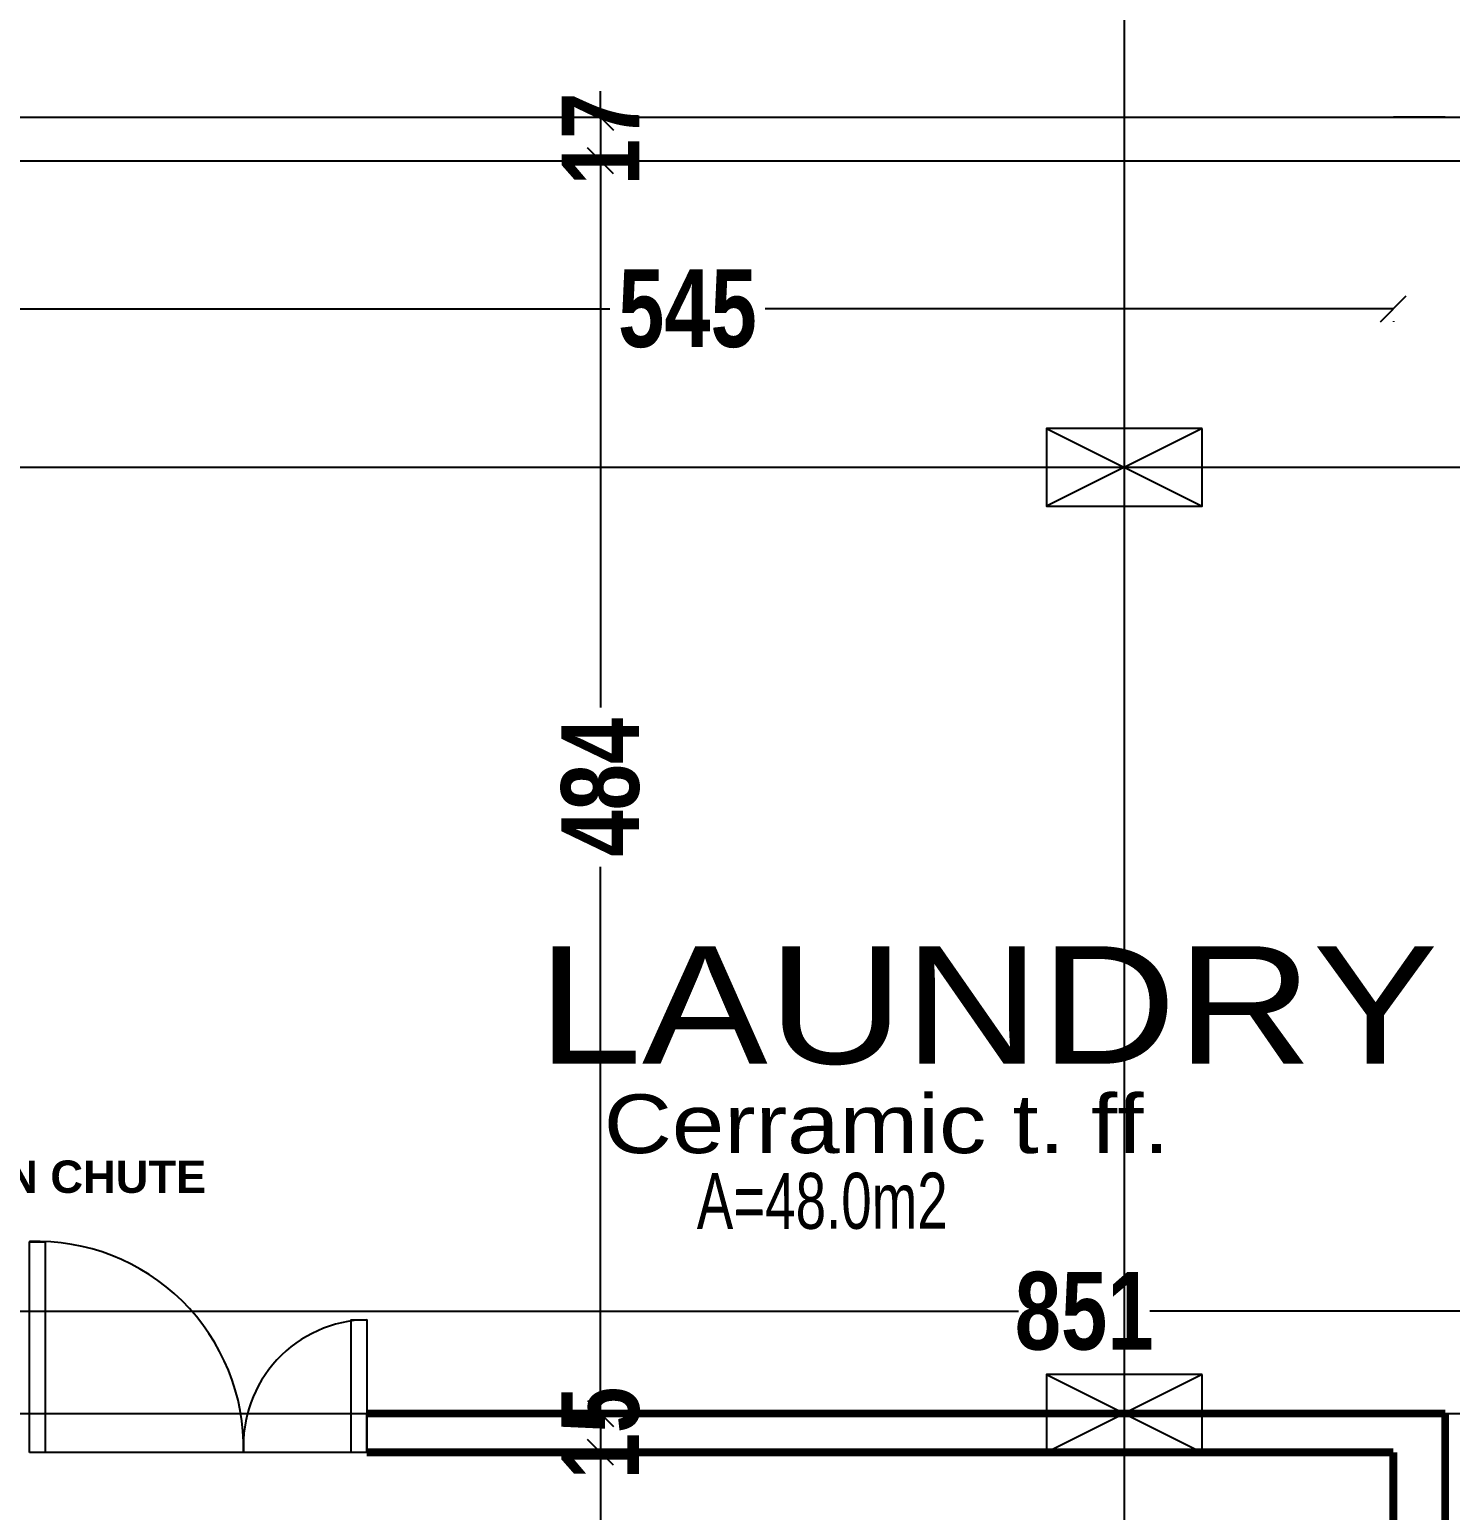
# Model space of a CAD drawing. Extents: x 285329 to 658348, y -83126 to -16980.
# Drawn here: x 333059 to 333607, y -39861 to -39289 of the extents above; entities that cross this region are included whole.
import ezdxf

# ---------------------------------------------------------------- set-up
doc = ezdxf.new("R2010")
doc.units = 0
doc.layers.get('0').update_dxf_attribs({"linetype": 'CONTINUOUS'})
doc.layers.get('DEFPOINTS').update_dxf_attribs({"color": 9, "linetype": 'CONTINUOUS'})
for name, color, linetype, lineweight in [('A-text finishing', 6, 'CONTINUOUS', 13), ('A-text function', 30, 'CONTINUOUS', 20), ('VIS', 8, 'CONTINUOUS', 18)]:
    doc.layers.add(name, color=color, linetype=linetype, lineweight=lineweight)
for name, color, linetype in [('AXIS', 1, 'CONTINUOUS'), ('COLUMN', 5, 'CONTINUOUS'), ('FURNITURE', 4, 'CONTINUOUS'), ('TEXT', 3, 'CONTINUOUS'), ('WALL', 7, 'CONTINUOUS')]:
    doc.layers.add(name, color=color, linetype=linetype)
doc.styles.add('ARIAL', font='BOD_CB.TTF', dxfattribs={"width": 1.2})
doc.styles.add('CITYBLUEPRINT', font='cityb___.ttf', dxfattribs={"width": 0.8})
doc.styles.get("Standard").update_dxf_attribs({"font": 'sanss___.ttf', "height": 15})
doc.styles.add('STYLE4', font='arialbd.ttf', dxfattribs={"height": 0.2})
doc.dimstyles.new('50', dxfattribs={"dimtxt": 30, "dimasz": 10, "dimexe": 5, "dimexo": 6, "dimgap": 5, "dimtad": 0, "dimdec": 0, "dimdsep": 46, "dimtxsty": 'CITYBLUEPRINT', "dimblk1": 'OBLIQUE', "dimblk2": 'OBLIQUE', "dimsah": 1, "dimcen": 0.05, "dimdle": 0.03, "dimclre": 22, "dimclrt": 7, "dimadec": 0, "dimazin": 0, "dimtfac": 1, "dimtdec": 0, "dimtix": 1, "dimtmove": 0, "dimatfit": 3, "dimldrblk": 'OBLIQUE', "dimfxl": 1, "dimtolj": 1, "dimtzin": 0, "dimarcsym": 0})

# ---------------------------------------------------------------- blocks, each defined once
blk = doc.blocks.new('COLUMN')
at = {"layer": 'AXIS'}
for p, q in [((236924.7, -9644.26), (236984.7, -9674.26)), ((236984.7, -9644.26), (236924.7, -9674.26))]:
    blk.add_line(p, q, dxfattribs=at)
at = {"layer": 'COLUMN'}
blk.add_lwpolyline([(236924.7, -9644.26), (236984.7, -9644.26), (236984.7, -9674.26), (236924.7, -9674.26)], close=True, dxfattribs=at)
blk = doc.blocks.new('cbcb')
at = {"layer": 'AXIS'}
for p, q in [((329123.22, -10741.85), (329122.69, -14326.13)), ((327244.25, -11089.2), (329571.96, -11089.2)), ((327238.21, -11454.5), (329573.73, -11454.5))]:
    blk.add_line(p, q, dxfattribs=at)
at = {"layer": 'WALL', "linetype": 'Continuous', "xscale": -1}
for p in [(566077.92, -1429.95), (566077.92, -1795.24)]:
    blk.add_blockref('COLUMN', p, dxfattribs=at)
blk = doc.blocks.new('_Oblique')
at = {"color": 0, "lineweight": -2}
blk.add_line((-0.5, -0.5), (0.5, 0.5), dxfattribs=at)
blk = doc.blocks.new('*D2931')
at = {"layer": 'DEFPOINTS', "color": 0, "linetype": 'Continuous', "lineweight": 5, "transparency": 16777216}
for p in [(333279.52, -39323.08), (333279.52, -39339.97), (333279.52, -39339.97)]:
    blk.add_point(p, dxfattribs=at)
at = {"layer": 'VIS', "color": 0, "linetype": 'Continuous', "lineweight": -2, "transparency": 16777216}
for p, q in [((333279.52, -39323.08), (333279.52, -39313.08)), ((333279.52, -39323.08), (333279.52, -39339.97)), ((333279.52, -39339.97), (333279.52, -39349.97))]:
    blk.add_line(p, q, dxfattribs=at)
at = {"layer": 'VIS', "color": 22, "linetype": 'Continuous', "lineweight": -2, "transparency": 16777216}
for p, q in [((333273.52, -39323.08), (333274.52, -39323.08)), ((333273.52, -39339.97), (333274.52, -39339.97))]:
    blk.add_line(p, q, dxfattribs=at)
at = {"layer": 'VIS', "color": 0, "linetype": 'Continuous', "lineweight": -2, "transparency": 16777216, "xscale": 10, "yscale": 10, "zscale": 10}
for p, rotation in [((333279.52, -39323.08), 270), ((333279.52, -39339.97), 90)]:
    blk.add_blockref('_Oblique', p, dxfattribs=dict(at, rotation=rotation))
at = {"layer": 'VIS', "color": 7, "linetype": 'Continuous', "lineweight": 5, "transparency": 16777216, "insert": (333279.52, -39331.53), "char_height": 30, "attachment_point": 5, "rotation": 90, "style": 'CITYBLUEPRINT'}
blk.add_mtext('\\A1;17', dxfattribs=at)
blk = doc.blocks.new('*D2932')
at = {"layer": 'DEFPOINTS', "color": 0, "linetype": 'Continuous', "lineweight": 5, "transparency": 16777216}
for p in [(333279.52, -39339.97), (333279.52, -39823.54), (333279.52, -39823.54)]:
    blk.add_point(p, dxfattribs=at)
at = {"layer": 'VIS', "color": 22, "linetype": 'Continuous', "lineweight": -2, "transparency": 16777216}
for p, q in [((333273.52, -39339.97), (333274.52, -39339.97)), ((333273.52, -39823.54), (333274.52, -39823.54))]:
    blk.add_line(p, q, dxfattribs=at)
at = {"layer": 'VIS', "color": 0, "linetype": 'Continuous', "lineweight": -2, "transparency": 16777216}
for p, q in [((333279.52, -39339.94), (333279.52, -39551.01)), ((333279.52, -39823.57), (333279.52, -39612.51))]:
    blk.add_line(p, q, dxfattribs=at)
at = {"layer": 'VIS', "color": 0, "linetype": 'Continuous', "lineweight": -2, "transparency": 16777216, "xscale": 10, "yscale": 10, "zscale": 10}
for p, rotation in [((333279.52, -39339.97), 90), ((333279.52, -39823.54), 270)]:
    blk.add_blockref('_Oblique', p, dxfattribs=dict(at, rotation=rotation))
at = {"layer": 'VIS', "color": 7, "linetype": 'Continuous', "lineweight": 5, "transparency": 16777216, "insert": (333279.52, -39581.76), "char_height": 30, "attachment_point": 5, "rotation": 90, "style": 'CITYBLUEPRINT'}
blk.add_mtext('\\A1;484', dxfattribs=at)
blk = doc.blocks.new('*D2933')
at = {"layer": 'DEFPOINTS', "color": 0, "linetype": 'Continuous', "lineweight": 5, "transparency": 16777216}
for p in [(333279.52, -39823.54), (333279.52, -39838.54), (333287.07, -39838.54)]:
    blk.add_point(p, dxfattribs=at)
at = {"layer": 'VIS', "color": 0, "linetype": 'Continuous', "lineweight": -2, "transparency": 16777216}
for p, q in [((333279.52, -39823.54), (333279.52, -39813.54)), ((333279.52, -39823.54), (333279.52, -39838.54)), ((333279.52, -39838.54), (333279.52, -39848.54))]:
    blk.add_line(p, q, dxfattribs=at)
at = {"layer": 'VIS', "color": 22, "linetype": 'Continuous', "lineweight": -2, "transparency": 16777216}
for p, q in [((333273.52, -39823.54), (333274.52, -39823.54)), ((333281.07, -39838.54), (333274.52, -39838.54))]:
    blk.add_line(p, q, dxfattribs=at)
at = {"layer": 'VIS', "color": 0, "linetype": 'Continuous', "lineweight": -2, "transparency": 16777216, "xscale": 10, "yscale": 10, "zscale": 10}
for p, rotation in [((333279.52, -39823.54), 270), ((333279.52, -39838.54), 90)]:
    blk.add_blockref('_Oblique', p, dxfattribs=dict(at, rotation=rotation))
at = {"layer": 'VIS', "color": 7, "linetype": 'Continuous', "lineweight": 5, "transparency": 16777216, "insert": (333279.52, -39831.04), "char_height": 30, "attachment_point": 5, "rotation": 90, "style": 'CITYBLUEPRINT'}
blk.add_mtext('\\A1;15', dxfattribs=at)
blk = doc.blocks.new('*D2934')
at = {"layer": 'DEFPOINTS', "color": 0, "linetype": 'Continuous', "lineweight": 5, "transparency": 16777216}
for p in [(333287.07, -39838.54), (333279.52, -40088.53), (333287.07, -40088.53)]:
    blk.add_point(p, dxfattribs=at)
at = {"layer": 'VIS', "color": 22, "linetype": 'Continuous', "lineweight": -2, "transparency": 16777216}
for p, q in [((333281.07, -39838.54), (333274.52, -39838.54)), ((333281.07, -40088.53), (333274.52, -40088.53))]:
    blk.add_line(p, q, dxfattribs=at)
at = {"layer": 'VIS', "color": 0, "linetype": 'Continuous', "lineweight": -2, "transparency": 16777216}
for p, q in [((333279.52, -39838.51), (333279.52, -39929.95)), ((333279.52, -40088.56), (333279.52, -39997.12))]:
    blk.add_line(p, q, dxfattribs=at)
at = {"layer": 'VIS', "color": 0, "linetype": 'Continuous', "lineweight": -2, "transparency": 16777216, "xscale": 10, "yscale": 10, "zscale": 10}
for p, rotation in [((333279.52, -39838.54), 90), ((333279.52, -40088.53), 270)]:
    blk.add_blockref('_Oblique', p, dxfattribs=dict(at, rotation=rotation))
at = {"layer": 'VIS', "color": 7, "linetype": 'Continuous', "lineweight": 5, "transparency": 16777216, "insert": (333279.52, -39963.53), "char_height": 30, "attachment_point": 5, "rotation": 90, "style": 'CITYBLUEPRINT'}
blk.add_mtext('\\A1;250', dxfattribs=at)
blk = doc.blocks.new('*D2958')
at = {"layer": 'DEFPOINTS', "color": 0, "linetype": 'Continuous', "lineweight": 5, "transparency": 16777216}
for p in [(333040.64, -39395.91), (333585.46, -39395.91), (333585.46, -39397.08)]:
    blk.add_point(p, dxfattribs=at)
at = {"layer": 'VIS', "color": 0, "linetype": 'Continuous', "lineweight": -2, "transparency": 16777216}
for p, q in [((333040.61, -39397.08), (333283.03, -39397.08)), ((333585.49, -39397.08), (333343.07, -39397.08))]:
    blk.add_line(p, q, dxfattribs=at)
at = {"layer": 'VIS', "color": 22, "linetype": 'Continuous', "lineweight": -2, "transparency": 16777216}
for p, q in [((333040.64, -39401.91), (333040.64, -39402.08)), ((333585.46, -39401.91), (333585.46, -39402.08))]:
    blk.add_line(p, q, dxfattribs=at)
at = {"layer": 'VIS', "color": 0, "linetype": 'Continuous', "lineweight": -2, "transparency": 16777216, "xscale": 10, "yscale": 10, "zscale": 10, "rotation": 180}
blk.add_blockref('_Oblique', (333040.64, -39397.08), dxfattribs=at)
at = {"layer": 'VIS', "color": 0, "linetype": 'Continuous', "lineweight": -2, "transparency": 16777216, "xscale": 10, "yscale": 10, "zscale": 10}
blk.add_blockref('_Oblique', (333585.46, -39397.08), dxfattribs=at)
at = {"layer": 'VIS', "color": 7, "linetype": 'Continuous', "lineweight": 5, "transparency": 16777216, "insert": (333313.05, -39397.08), "char_height": 30, "attachment_point": 5, "style": 'CITYBLUEPRINT'}
blk.add_mtext('\\A1;545', dxfattribs=at)
blk = doc.blocks.new('*D2968')
at = {"layer": 'DEFPOINTS', "color": 0, "linetype": 'Continuous', "lineweight": 5, "transparency": 16777216}
for p in [(333040.64, -39782.71), (333891.63, -39780.95), (333891.63, -39784.08)]:
    blk.add_point(p, dxfattribs=at)
at = {"layer": 'VIS', "color": 0, "linetype": 'Continuous', "lineweight": -2, "transparency": 16777216}
for p, q in [((333040.61, -39784.08), (333440.77, -39784.08)), ((333891.66, -39784.08), (333491.5, -39784.08))]:
    blk.add_line(p, q, dxfattribs=at)
at = {"layer": 'VIS', "color": 22, "linetype": 'Continuous', "lineweight": -2, "transparency": 16777216}
for p, q in [((333040.64, -39788.71), (333040.64, -39789.08)), ((333891.63, -39786.95), (333891.63, -39789.08))]:
    blk.add_line(p, q, dxfattribs=at)
at = {"layer": 'VIS', "color": 0, "linetype": 'Continuous', "lineweight": -2, "transparency": 16777216, "xscale": 10, "yscale": 10, "zscale": 10, "rotation": 180}
blk.add_blockref('_Oblique', (333040.64, -39784.08), dxfattribs=at)
at = {"layer": 'VIS', "color": 0, "linetype": 'Continuous', "lineweight": -2, "transparency": 16777216, "xscale": 10, "yscale": 10, "zscale": 10}
blk.add_blockref('_Oblique', (333891.63, -39784.08), dxfattribs=at)
at = {"layer": 'VIS', "color": 7, "linetype": 'Continuous', "lineweight": 5, "transparency": 16777216, "insert": (333466.14, -39784.08), "char_height": 30, "attachment_point": 5, "style": 'CITYBLUEPRINT'}
blk.add_mtext('\\A1;851', dxfattribs=at)

msp = doc.modelspace()

# ---------------------------------------------------------------- linework, layer by layer
at = {"layer": 'AXIS'}
msp.add_line((333183.27, -39838.54), (333065.18, -39838.54), dxfattribs=at)
at = {"layer": 'FURNITURE', "flags": 128}
for points in [[(333059.18, -39838.54), (333059.18, -39757.23), (333065.18, -39757.23), (333065.18, -39838.54), (333059.18, -39838.54)], [(333183.27, -39838.54), (333183.27, -39787.36), (333189.27, -39787.36), (333189.27, -39838.54), (333183.27, -39838.54)]]:
    msp.add_lwpolyline(points, dxfattribs=at)
at = {"layer": 'FURNITURE'}
for centre, radius, start, end in [((333062.01, -39836.87), 79.76, 358.8003, 92.0321), ((333190.14, -39835.81), 48.47, 91.0309, 183.2255)]:
    msp.add_arc(centre, radius, start, end, dxfattribs=at)
at = {"layer": 'WALL', "linetype": 'Continuous', "ltscale": 3}
for p, q in [((333040.64, -39323.08), (333833.81, -39323.08)), ((333040.64, -39339.97), (333816.41, -39339.97))]:
    msp.add_line(p, q, dxfattribs=at)
at = {"layer": 'WALL', "linetype": 'Continuous'}
for p, q in [((333585.46, -39323.08), (333605.46, -39323.08)), ((333605.46, -39323.08), (333585.46, -39323.08)), ((333189.27, -39838.54), (333189.27, -39823.54))]:
    msp.add_line(p, q, dxfattribs=at)
at = {"layer": 'WALL', "linetype": 'Continuous', "const_width": 3}
for points in [[(333605.46, -39823.54), (333189.27, -39823.54)], [(333585.46, -39838.54), (333585.46, -40088.54), (333605.46, -40088.54), (333605.46, -39823.54)], [(333585.46, -39838.54), (333189.27, -39838.54)]]:
    msp.add_lwpolyline(points, dxfattribs=at)
at = {"layer": 'WALL', "linetype": 'Continuous'}
msp.add_lwpolyline([(333605.46, -39823.54), (333605.46, -40088.54), (333585.46, -40088.54), (333585.46, -39838.54)], dxfattribs=at)

# ---------------------------------------------------------------- block references
at = {"layer": 'VIS', "linetype": 'Continuous', "lineweight": 5}
msp.add_blockref('cbcb', (4358.43, -28369.04), dxfattribs=at)

# ---------------------------------------------------------------- texts
at = {"layer": 'A-text finishing', "style": 'ARIAL', "width": 1.2}
msp.add_text('Cerramic t. ff.', height=22.68, dxfattribs=at).set_placement((333280.74, -39723.02))
at = {"layer": 'A-text function', "insert": (333255, -39643.14), "char_height": 45.36, "width": 1374.1926, "attachment_point": 1, "style": 'ARIAL'}
msp.add_mtext('LAUNDRY', dxfattribs=at)
at = {"layer": 'TEXT', "width": 0.7}
msp.add_text('A=48.0m2', height=21.6, rotation=0.1269, dxfattribs=at).set_placement((333316.64, -39752.36))
at = {"layer": 'TEXT', "insert": (333009.96, -39725.87), "char_height": 12.5, "width": 158.3715, "attachment_point": 1, "style": 'STYLE4'}
msp.add_mtext('LINEN CHUTE', dxfattribs=at)

# ---------------------------------------------------------------- dimensions: what is measured, and where the dimension line sits
at = {"layer": 'VIS', "linetype": 'Continuous', "lineweight": 5}
dim = msp.add_linear_dim(base=(333279.52, -39339.97), p1=(333279.52, -39323.08), p2=(333279.52, -39339.97), angle=90, dimstyle='50', dxfattribs=at)
dim.commit()
dim.dimension.update_dxf_attribs({"geometry": '*D2931', "text_midpoint": (333279.52, -39331.53)})
for base, p1, p2, picture, middle in [((333279.52, -39823.54), (333279.52, -39339.97), (333279.52, -39823.54), '*D2932', (333279.52, -39581.76)), ((333279.52, -39838.54), (333279.52, -39823.54), (333287.07, -39838.54), '*D2933', (333279.52, -39831.04)), ((333279.52, -40088.53), (333287.07, -39838.54), (333287.07, -40088.53), '*D2934', (333279.52, -39963.53))]:
    dim = msp.add_linear_dim(base=base, p1=p1, p2=p2, angle=90, dimstyle='50', override={"dimtmove": 1}, dxfattribs=at)
    dim.commit()
    dim.dimension.update_dxf_attribs({"geometry": picture, "text_midpoint": middle})
for base, p1, p2, picture, middle in [((333585.46, -39397.08), (333040.64, -39395.91), (333585.46, -39395.91), '*D2958', (333313.05, -39397.08)), ((333891.63, -39784.08), (333040.64, -39782.71), (333891.63, -39780.95), '*D2968', (333466.14, -39784.08))]:
    dim = msp.add_linear_dim(base=base, p1=p1, p2=p2, dimstyle='50', override={"dimtmove": 1}, dxfattribs=at)
    dim.commit()
    dim.dimension.update_dxf_attribs({"geometry": picture, "text_midpoint": middle})

doc.saveas('drawing.dxf')
